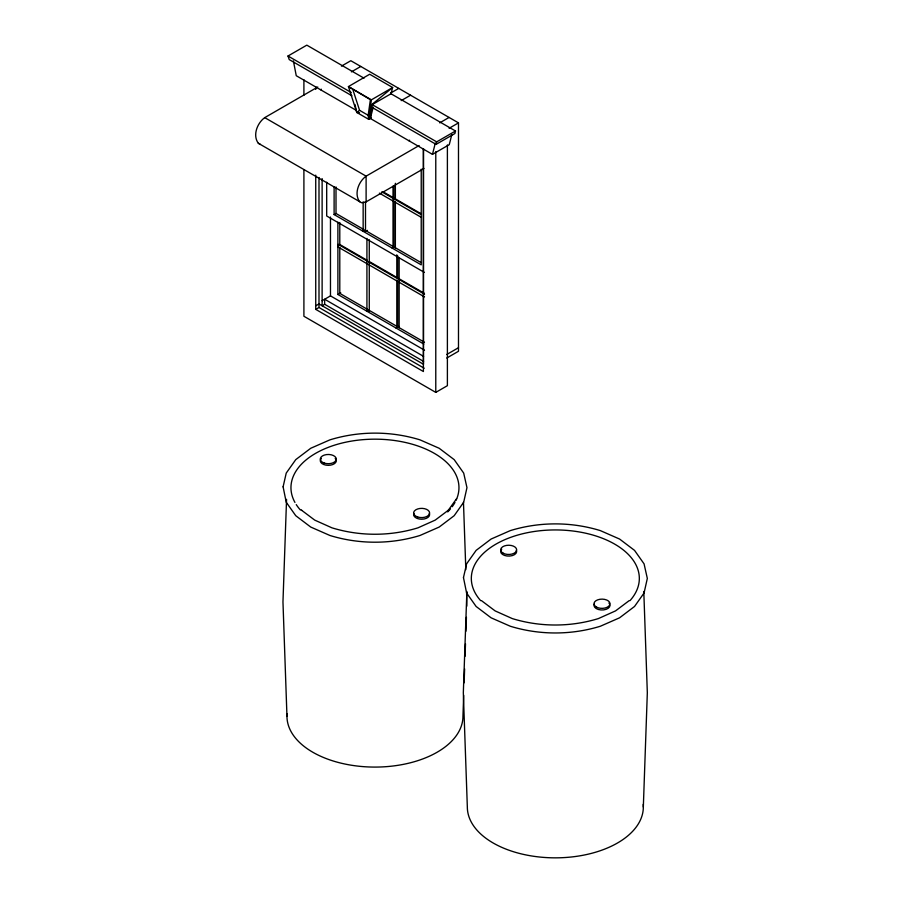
<?xml version="1.0" encoding="UTF-8"?>
<svg xmlns="http://www.w3.org/2000/svg" width="903" height="903" viewBox="0 0 903 903"><rect width="100%" height="100%" fill="white"/><g stroke="black" fill="none" stroke-linecap="round" stroke-linejoin="round"><path stroke-width="1.35" d="M286.556 499.348L282.966 601.974L286.962 716.282M466.874 591.521L463.329 692.736L467.336 807.045A87.997 50.805 0 0 0 557.625 857.827A87.997 50.805 0 0 0 643.207 804.404M463.69 695.366L462.957 716.282A87.997 50.805 0 0 1 372.668 767.065A87.997 50.805 0 0 1 287.086 713.641M464.131 682.826L464.616 668.886M465.056 656.334L465.496 643.794M465.937 631.242L466.422 617.302M466.817 606.15L466.614 592.131M643.331 807.045L647.327 692.736L643.794 591.521M451.805 134.603L449.265 144.661L432.469 154.357L370.298 118.462L372.194 104.624L391.01 93.765L392.636 87.501L369.677 74.249L348.423 86.575L356.787 112.457L368.616 119.286L371.156 117.977M370.862 118.022L368.616 119.286L368.164 115.291L370.388 99.68L348.423 86.575L371.393 99.838L392.636 87.501L370.569 105.561L371.551 107.107L436.093 144.378L454.909 133.509L455.507 131.003L391.01 93.765M436.093 144.378L436.691 141.861L455.507 131.003M371.551 107.107L368.616 119.286L371.393 99.838L370.388 99.68M432.469 154.357L435.325 143.046M370.298 118.462L373.232 107.197M448.17 510.432L456.613 498.659M354.969 104.477L356.787 112.457L359.563 110.324L368.164 115.291M317.777 87.004L264.737 117.627C257.287 122.966 252.4 135.315 258.326 143.272L361.572 202.757L366.11 201.866L423.981 168.455M448.723 509.947L435.19 520.128L417.965 527.837C390.062 536.382 359.857 536.382 331.965 527.837L314.741 520.128L301.196 509.947L301.749 510.432M629.086 600.709L615.553 610.891L598.328 618.6C570.436 627.145 540.231 627.145 512.328 618.6L495.104 610.891L481.57 600.709M351.944 95.786L289.231 59.587L288.001 56.009L306.817 45.15L364.022 78.177M341.436 66.133L350.827 60.715L458.487 122.876L458.487 351.267L446.748 358.039M320.497 89.713L321.355 89.216M351.391 71.879L360.782 66.461M390.525 93.122L398.742 88.381M401.18 100.628L410.572 95.21M408.811 140.699L409.657 140.202M439.693 122.864L449.084 117.446M419.15 145.53L366.11 176.153C358.66 181.492 353.773 193.84 359.699 201.798M449.096 128.294L458.487 122.876M334.11 186.639L334.11 214.564L336.006 213.48L363.469 229.328M337.891 245.593L339.788 244.51L367.25 260.357M362.78 231.112L364.665 230.017M363.153 202.046L363.153 230.141L365.501 231.495L367.419 230.389M392.026 247.998L393.922 246.914L393.922 200.838M322.123 300.722L330.475 295.891L424.512 350.195M315.734 305.824L318.996 303.95L423.484 364.27L423.484 148.634M337.891 222.194L337.891 294.468L340.736 292.832M315.734 175.137L315.734 309.368L318.996 307.494L424.241 368.243M423.575 361.403L324.651 304.288L322.123 305.745L322.123 178.568M366.55 311.016L368.447 309.921L339.788 293.373L339.788 247.298M395.807 327.902L398.641 326.265M446.748 354.495L458.487 347.723M303.905 169.866L303.905 316.264L435.777 392.387L447.391 385.683L447.391 144.977M356.787 112.457L359.529 112.604M258.326 143.272L260.199 144.232M288.001 56.009L351.29 92.557M372.194 104.624L436.691 141.861M356.098 110.268L296.252 75.717L293.385 60.862M264.737 117.627L366.11 176.153L366.11 201.866M382.951 191.707L420.685 213.503M381.8 191.831L420.742 214.316M379.373 193.14L420.742 217.025M365.884 230.728L420.685 262.367M334.11 214.564L421.227 264.861L421.227 169.188M424.399 272.413L326.694 215.998L326.694 182.203M369.666 261.757L424.466 293.396M338.128 244.329L424.523 294.209M338.128 247.038L424.523 296.918M369.666 310.621L424.466 342.26M337.891 294.468L423.8 344.054M423.575 356.369L324.651 299.254L324.651 304.288M315.734 309.368L423.394 371.528L423.394 148.758M352.859 89.555L359.563 110.324M463.465 502.17L465.824 569.635M435.777 151.693L435.777 392.387M399.149 257.569L399.149 327.834L396.801 326.48L396.801 280.111M397.704 255.921L397.704 277.943M397.704 280.731L397.704 326.807M396.801 254.815L396.801 277.3M395.367 183.298L395.367 198.75M395.367 201.561L395.367 247.93L393.019 246.575L393.019 186.153M393.922 185.657L393.922 198.039M369.271 239.735L369.271 311.4L366.923 310.045L366.923 238.381M365.501 201.99L365.501 231.495M339.788 222.477L339.788 244.51M336.006 186.944L336.006 213.48M330.475 217.036L330.475 295.891M318.996 177.462L318.996 307.494M315.734 86.598L315.734 89.408M303.905 79.78L303.905 95.266M480.678 600.664A84.002 48.491 0 0 1 555.334 529.937A84.002 48.491 0 0 1 629.978 600.664M609.999 605.371A8.003 4.617 0 0 1 600.958 609.954A8.003 4.617 0 0 1 594.276 604.175M608.927 603.057A8.003 4.617 0 0 1 609.728 604.175M516.392 550.288A8.003 4.617 0 0 1 509.71 556.067A8.003 4.617 0 0 1 500.668 551.485M500.939 550.288A8.003 4.617 0 0 1 501.741 549.171M294.942 502.418A84.002 48.491 0 0 1 372.973 439.185A84.002 48.491 0 0 1 456.094 500.217M454.977 502.418A84.002 48.491 0 0 1 452.177 506.764M450.507 508.863A84.002 48.491 0 0 1 447.707 511.911M300.315 509.902A84.002 48.491 0 0 1 296.252 504.608M429.354 513.412A8.003 4.617 0 0 1 421.633 519.225A8.003 4.617 0 0 1 413.901 513.412M335.216 458.408A8.003 4.617 0 0 1 328.297 465.338A8.003 4.617 0 0 1 321.366 458.408M283.102 486.819L286.228 502.237L295.755 515.703L310.734 527.059L329.956 535.49C359.157 544.441 390.773 544.441 419.963 535.49L439.185 527.059L454.175 515.703L463.69 502.237L466.964 487.665L463.69 473.093L454.175 459.627L439.185 448.272L419.963 439.84C390.773 430.889 359.157 430.889 329.956 439.84L310.734 448.272L295.755 459.627L286.228 473.093L283.102 486.819M463.465 577.581L466.603 593L476.118 606.466L491.108 617.821L510.33 626.253C539.52 635.204 571.136 635.204 600.326 626.253L619.56 617.821L634.538 606.466L644.065 593L647.327 578.428L644.065 563.856L634.538 550.39L619.56 539.035L600.326 530.603C571.136 521.652 539.52 521.652 510.33 530.603L491.108 539.035L476.118 550.39L466.603 563.856L463.465 577.581M503.005 553.121A8.003 4.617 0 0 0 516.392 551.044A8.003 4.617 0 0 0 506.594 545.389A8.003 4.617 0 0 0 503.005 553.121M596.341 607.008A8.003 4.617 0 0 0 609.728 604.931A8.003 4.617 0 0 0 599.931 599.276A8.003 4.617 0 0 0 596.341 607.008M324.29 463.092A8.003 4.617 0 0 0 336.288 459.085A8.003 4.617 0 0 0 324.29 455.089A8.003 4.617 0 0 0 324.29 463.092M417.626 516.979A8.003 4.617 0 0 0 429.625 512.972A8.003 4.617 0 0 0 417.626 508.976A8.003 4.617 0 0 0 417.626 516.979"/></g></svg>
